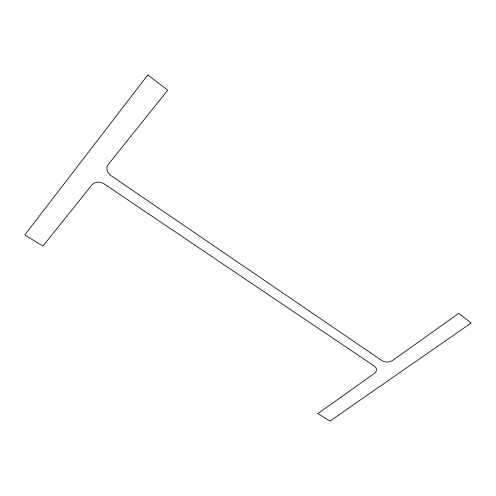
<?xml version="1.0" encoding="UTF-8"?>
<svg xmlns="http://www.w3.org/2000/svg" width="496" height="496" viewBox="0 0 496 496"><rect width="100%" height="100%" fill="white"/><g stroke="black" fill="none" stroke-linecap="round" stroke-linejoin="round"><path stroke-width="0.74" d="M147.833 74.933L24.8 234.974L42.954 246.047L91.996 184.772A9.188 7.359 23.8 0 1 104.334 184.041L374.461 366.203A7.415 5.121 -4.9 0 1 374.257 373.476L317.824 413.633L330.02 421.067L471.2 322.97L458.701 313.385L392.714 360.344A7.583 5.289 -6.5 0 1 382.081 360.728L111.116 175.708A9.368 7.713 24.7 0 1 108.295 164.405L167.704 90.179L147.833 74.933"/></g></svg>
